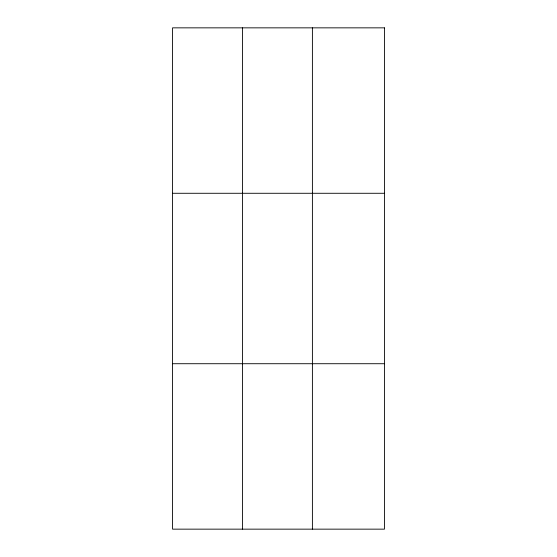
<?xml version="1.0" encoding="UTF-8"?>
<svg xmlns="http://www.w3.org/2000/svg" width="557" height="557" viewBox="0 0 557 557"><rect width="100%" height="100%" fill="white"/><g stroke="black" fill="none" stroke-linecap="round" stroke-linejoin="round"><path stroke-width="0.84" d="M242.476 529.15L242.476 27.85M312.4 529.15L312.4 27.85M172.552 193.279L384.448 193.279M172.552 363.721L384.448 363.721M384.448 27.85L384.448 529.15L172.552 529.15L172.552 27.85L384.448 27.85"/></g></svg>
